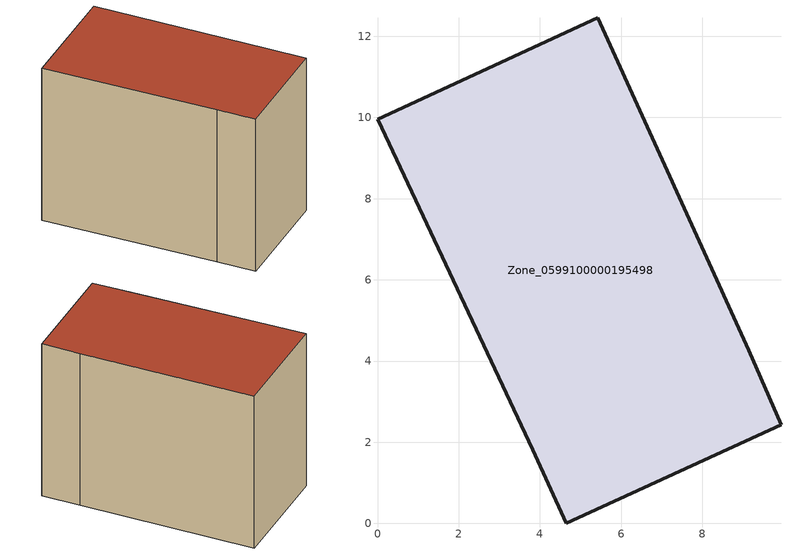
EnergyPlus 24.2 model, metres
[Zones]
Zone_0599100000195498
 floor ground (C_G): 0,9.96 5.43,12.46 9.14,4.27 9.94,2.43 4.65,0 3.82,1.82 z0
 wall outside (C_F): 4.65,0 9.94,2.43 9.14,4.27 5.43,12.46 0,9.96 3.82,1.82 4.65,0 z0:8.47
 roof outside (C_R): 5.43,12.46 0,9.96 3.82,1.82 4.65,0 9.94,2.43 9.14,4.27 z8.47
[BUILDING]
Pand.0599100000195498: North Axis=0; Terrain=City; Loads Convergence Tolerance Value=0.04; Temperature Convergence Tolerance Value=0.4; Solar Distribution=FullExterior; Maximum Number of Warmup Days=25; Minimum Number of Warmup Days=1
[Site:Location]
Rotterdam.The.Hague.AP_ZH_NLD Design_Conditions: Latitude=51.96; Longitude=4.45; Time Zone=1; Elevation=-4.5
[SITE:GROUNDTEMPERATURE:BUILDINGSURFACE]
18, 18, 18, 18, 18, 18, 18, 18, 18, 18, 18, 18
[MATERIAL] Thermal Absorptance=0.9; Solar Absorptance=0.7; Visible Absorptance=0.7
Name | Roughness | Thickness | Conductivity | Density | Specific Heat
G.TI.1946-1964 | MediumSmooth | 0.15 | 1 | 540 | 1210
F.TI.1946-1964 | Rough | 0.3 | 0.857143 | 1920 | 840
R.TI.1946-1964 | MediumRough | 0.2 | 0.277778 | 1500 | 1000
[CONSTRUCTION]
C_G: G.TI.1946-1964
C_F: F.TI.1946-1964
C_R: R.TI.1946-1964
[ZONE]
Zone_0599100000195498: Type=1; Multiplier=1; Ceiling Height=Autocalculate; Volume=Autocalculate; Floor Area=autocalculate; Part of Total Floor Area=Yes
[ZONEINFILTRATION:DESIGNFLOWRATE]
Infil_Zone_0599100000195498: Zone or ZoneList or Space or SpaceList=Zone_0599100000195498; Schedule=AlwaysOn; Design Flow Rate Calculation Method=Flow/Area; Flow Rate per Floor Area=0.003; Constant Term Coefficient=1; Temperature Term Coefficient=0; Velocity Term Coefficient=0; Velocity Squared Term Coefficient=0
[HVACTEMPLATE:ZONE:IDEALLOADSAIRSYSTEM]
Zone_0599100000195498: Maximum Heating Supply Air Temperature=50; Minimum Cooling Supply Air Temperature=13; Maximum Heating Supply Air Humidity Ratio=0.0156; Minimum Cooling Supply Air Humidity Ratio=0.0077; Heating Limit=NoLimit; Cooling Limit=NoLimit; Dehumidification Control Type=ConstantSensibleHeatRatio; Cooling Sensible Heat Ratio=0.7; Dehumidification Setpoint=60; Humidification Control Type=None; Humidification Setpoint=30; Outdoor Air Method=None; Outdoor Air Flow Rate per Person=0.00944; Outdoor Air Flow Rate per Zone Floor Area=0; Outdoor Air Flow Rate per Zone=0; Demand Controlled Ventilation Type=None; Outdoor Air Economizer Type=NoEconomizer; Heat Recovery Type=None; Sensible Heat Recovery Effectiveness=0.7; Latent Heat Recovery Effectiveness=0.65
[ZONECONTROL:THERMOSTAT]
ThermostatControl_Zone_0599100000195498: Zone or ZoneList=Zone_0599100000195498; Control Type Schedule=DualSetpointControlType; Control 1=Thermostat_Zone_0599100000195498; Temperature Difference Between Cutout And Setpoint=0
[THERMOSTATSETPOINT:DUALSETPOINT]
Thermostat_Zone_0599100000195498: Heating Setpoint Temperature Schedule=HeatingSetpoint_Zone_0599100000195498; Cooling Setpoint Temperature Schedule=CoolingSetpoint_Zone_0599100000195498
[SCHEDULE:COMPACT]
HeatingSetpoint_Zone_0599100000195498: Through: 12/31, For: AllDays, Until: 24:00, 21
CoolingSetpoint_Zone_0599100000195498: Through: 12/31, For: AllDays, Until: 24:00, 24
DualSetpointControlType: Through: 12/31, For: AllDays, Until: 24:00, 4
AlwaysOn: Through: 12/31, For: AllDays, Until: 24:00, 1
